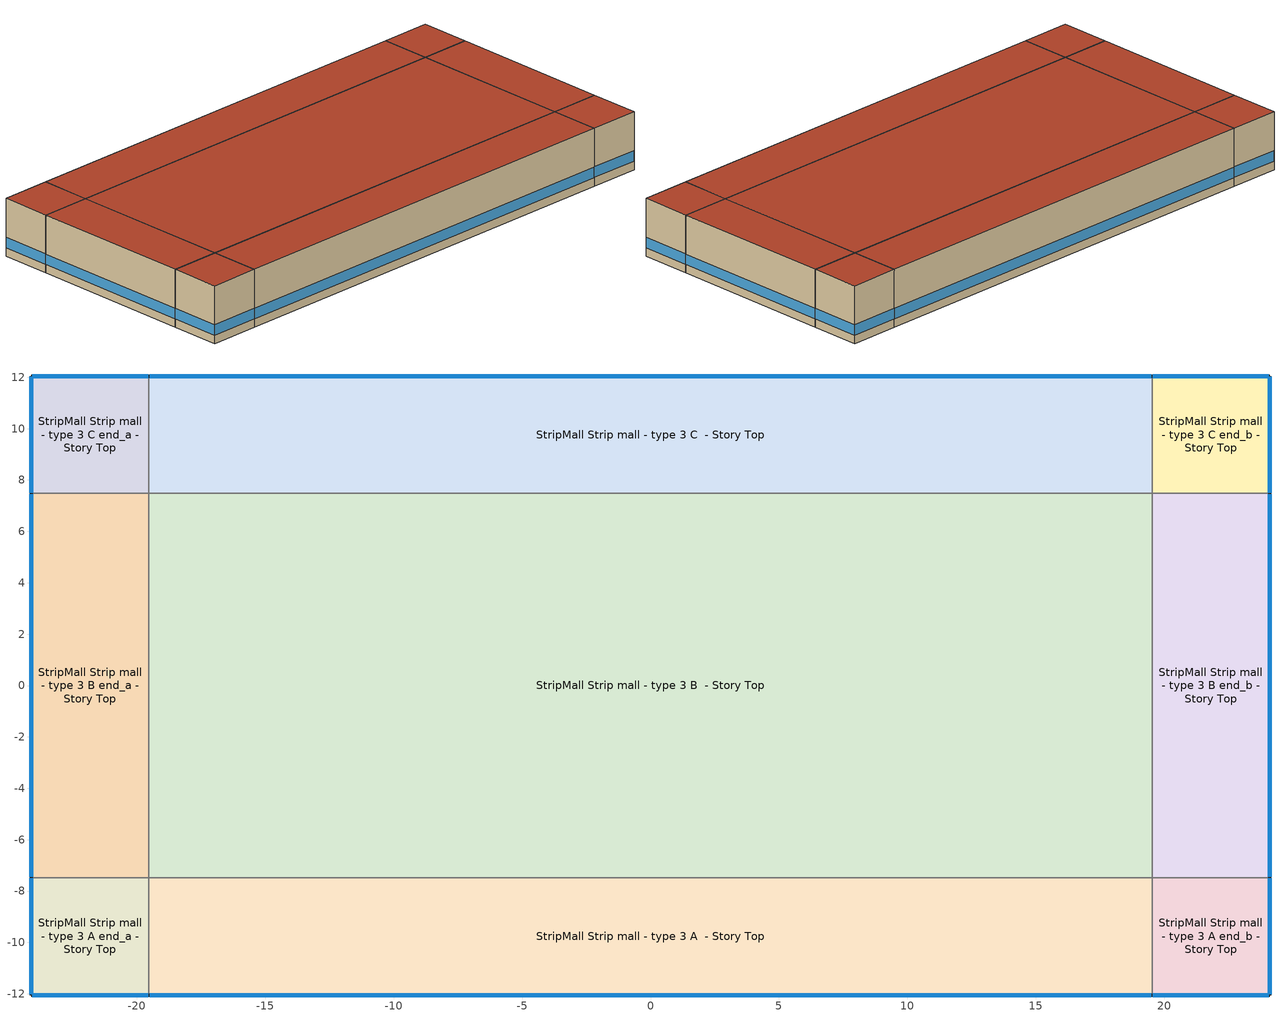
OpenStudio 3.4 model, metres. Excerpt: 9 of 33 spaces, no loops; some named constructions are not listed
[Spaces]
StripMall Strip mall - type 3 A end_a - Story Top
 floor adiabatic (Typical Interior Floor): -24.1,-12.05 -24.1,-7.48 -19.52,-7.48 -19.52,-12.05 z10.36
 wall outside: -24.1,-7.48 -24.1,-12.05 -19.52,-12.05 z10.36:15.54
 wall to StripMall Strip mall - type 3 B end_a - Story Top: -19.52,-7.48 -24.1,-7.48 z10.36:15.54
 wall to StripMall Strip mall - type 3 A  - Story Top: -19.52,-12.05 -19.52,-7.48 z10.36:15.54
 window (Window U-0.75 SHGC 0.65): -24.1,-7.5 -24.1,-12.02 / -24.07,-12.05 -19.55,-12.05 z11.13:12.07
 roof outside: -19.52,-12.05 -19.52,-7.48 -24.1,-7.48 -24.1,-12.05 z15.54
StripMall Strip mall - type 3 B end_a - Story Top
 floor adiabatic (Typical Interior Floor): -24.1,-7.48 -24.1,7.48 -19.52,7.48 -19.52,-7.48 z10.36
 wall outside: -24.1,7.48 -24.1,-7.48 z10.36:15.54
 wall to StripMall Strip mall - type 3 C end_a - Story Top: -19.52,7.48 -24.1,7.48 z10.36:15.54
 wall to StripMall Strip mall - type 3 B  - Story Top: -19.52,-7.48 -19.52,7.48 z10.36:15.54
 window (Window U-0.75 SHGC 0.65): -24.1,7.45 -24.1,-7.45 z11.13:12.06
 roof outside: -19.52,-7.48 -19.52,7.48 -24.1,7.48 -24.1,-7.48 z15.54
StripMall Strip mall - type 3 C end_a - Story Top
 floor adiabatic (Typical Interior Floor): -24.1,7.48 -24.1,12.05 -19.52,12.05 -19.52,7.48 z10.36
 wall outside: -19.52,12.05 -24.1,12.05 -24.1,7.48 z10.36:15.54
 wall to StripMall Strip mall - type 3 C  - Story Top: -19.52,7.48 -19.52,12.05 z10.36:15.54
 window (Window U-0.75 SHGC 0.65): -24.1,12.02 -24.1,7.5 / -19.55,12.05 -24.07,12.05 z11.13:12.07
 roof outside: -19.52,7.48 -19.52,12.05 -24.1,12.05 -24.1,7.48 z15.54
StripMall Strip mall - type 3 A  - Story Top
 floor adiabatic (Typical Interior Floor): -19.52,-12.05 -19.52,-7.48 19.52,-7.48 19.52,-12.05 z10.36
 wall outside: -19.52,-12.05 19.52,-12.05 z10.36:15.54
 wall to StripMall Strip mall - type 3 B  - Story Top: 19.52,-7.48 -19.52,-7.48 z10.36:15.54
 wall to StripMall Strip mall - type 3 A end_b - Story Top: 19.52,-12.05 19.52,-7.48 z10.36:15.54
 window (Window U-0.75 SHGC 0.65): -19.5,-12.05 19.5,-12.05 z11.13:12.06
 roof outside: 19.52,-12.05 19.52,-7.48 -19.52,-7.48 -19.52,-12.05 z15.54
StripMall Strip mall - type 3 B  - Story Top
 floor adiabatic (Typical Interior Floor): -19.52,-7.48 -19.52,7.48 19.52,7.48 19.52,-7.48 z10.36
 wall to StripMall Strip mall - type 3 C  - Story Top: 19.52,7.48 -19.52,7.48 z10.36:15.54
 wall to StripMall Strip mall - type 3 B end_b - Story Top: 19.52,-7.48 19.52,7.48 z10.36:15.54
 roof outside: 19.52,-7.48 19.52,7.48 -19.52,7.48 -19.52,-7.48 z15.54
StripMall Strip mall - type 3 C  - Story Top
 floor adiabatic (Typical Interior Floor): -19.52,7.48 -19.52,12.05 19.52,12.05 19.52,7.48 z10.36
 wall outside: 19.52,12.05 -19.52,12.05 z10.36:15.54
 wall to StripMall Strip mall - type 3 C end_b - Story Top: 19.52,7.48 19.52,12.05 z10.36:15.54
 window (Window U-0.75 SHGC 0.65): 19.5,12.05 -19.5,12.05 z11.13:12.06
 roof outside: 19.52,7.48 19.52,12.05 -19.52,12.05 -19.52,7.48 z15.54
StripMall Strip mall - type 3 A end_b - Story Top
 floor adiabatic (Typical Interior Floor): 19.52,-12.05 19.52,-7.48 24.1,-7.48 24.1,-12.05 z10.36
 wall outside: 19.52,-12.05 24.1,-12.05 24.1,-7.48 z10.36:15.54
 wall to StripMall Strip mall - type 3 B end_b - Story Top: 24.1,-7.48 19.52,-7.48 z10.36:15.54
 window (Window U-0.75 SHGC 0.65): 19.55,-12.05 24.07,-12.05 / 24.1,-12.02 24.1,-7.5 z11.13:12.07
 roof outside: 24.1,-12.05 24.1,-7.48 19.52,-7.48 19.52,-12.05 z15.54
StripMall Strip mall - type 3 B end_b - Story Top
 floor adiabatic (Typical Interior Floor): 19.52,-7.48 19.52,7.48 24.1,7.48 24.1,-7.48 z10.36
 wall outside: 24.1,-7.48 24.1,7.48 z10.36:15.54
 wall to StripMall Strip mall - type 3 C end_b - Story Top: 24.1,7.48 19.52,7.48 z10.36:15.54
 window (Window U-0.75 SHGC 0.65): 24.1,-7.45 24.1,7.45 z11.13:12.06
 roof outside: 24.1,-7.48 24.1,7.48 19.52,7.48 19.52,-7.48 z15.54
StripMall Strip mall - type 3 C end_b - Story Top
 floor adiabatic (Typical Interior Floor): 19.52,7.48 19.52,12.05 24.1,12.05 24.1,7.48 z10.36
 wall outside: 24.1,7.48 24.1,12.05 19.52,12.05 z10.36:15.54
 window (Window U-0.75 SHGC 0.65): 24.1,7.5 24.1,12.02 / 24.07,12.05 19.55,12.05 z11.13:12.07
 roof outside: 24.1,7.48 24.1,12.05 19.52,12.05 19.52,7.48 z15.54
[Schedule:Ruleset]
Mercantile_Retail BLDG_LIGHT_EndUseData BPR Adjusted: Default Day Schedule=Mercantile_Retail BLDG_LIGHT_EndUseData Default 1; Summer Design Day Schedule=Mercantile_Retail BLDG_LIGHT_EndUseData Summer Design Day 1; Winter Design Day Schedule=Mercantile_Retail BLDG_LIGHT_EndUseData Winter Design Day 1
[Schedule:Day]
Clothing Schedule Summer Clothes: 24, 0, 0.5
StripMall Bldg Occ Sat Day: Yes, 1, 30, 0.2, 1, 40, 0.183333, 1, 50, 0.166667, 2, 0, 0.15, 2, 10, 0.133333, 2, 20, 0.116667, 2, 30, 0.1, 2, 40, 0.0833333, 2, 50, 0.0666667, 3, 0, 0.05, 3, 10, 0.0333333, 3, 20, 0.0166667, 3, 30, 0, 6, 45, 0, 6, 55, 0.0166667, 7, 5, 0.0333333, 7, 15, 0.05, 7, 25, 0.0666667, 7, 35, 0.0833333, 7, 45, 0.1, 7, 55, 0.116667, 8, 5, 0.133333, 8, 15, 0.15, 8, 24, 0.166667, 8, 34, 0.183333, 8, 44, 0.2, 8, 45, 0.2, 8, 54, 0.25, 9, 4, 0.3, 9, 14, 0.35, 9, 24, 0.4, 9, 34, 0.45, 9, 44, 0.5, 9, 45, 0.5, 9, 54, 0.516667, 10, 4, 0.533333, 10, 14, 0.55, 10, 24, 0.566667, 10, 34, 0.583333, 10, 44, 0.6, 10, 45, 0.6, 10, 54, 0.609877, 11, 4, 0.619753, 11, 14, 0.62963, 11, 24, 0.639506, 11, 34, 0.649383, 11, 44, 0.659259, 11, 54, 0.669136, 12, 4, 0.679012, 12, 14, 0.688889, 12, 24, 0.698765, 12, 34, 0.708642, 12, 44, 0.718519, 12, 54, 0.728395, 13, 4, 0.738272, 13, 14, 0.748148, 13, 24, 0.758025, 13, 34, 0.767901, 13, 44, 0.777778, 13, 54, 0.787654, 14, 4, 0.797531, 14, 7, 0.8, 21, 30, 0.8, 21, 40, 0.766667, 21, 50, 0.733333, 22, 0, 0.7, 22, 10, 0.666667, 22, 20, 0.633333, 22, 30, 0.6, 22, 40, 0.533333, 22, 50, 0.466667, 23, 0, 0.4, 23, 10, 0.333333, 23, 20, 0.266667, 23, 30, 0.2, 24, 0, 0.2
StripMall Bldg Occ Sun Day: Yes, 0, 10, 0.0333333, 0, 20, 0.0166667, 0, 30, 0, 7, 45, 0, 7, 55, 0.0166667, 8, 5, 0.0333333, 8, 15, 0.05, 8, 24, 0.0666667, 8, 34, 0.0833333, 8, 44, 0.1, 8, 45, 0.1, 8, 54, 0.116667, 9, 4, 0.133333, 9, 14, 0.15, 9, 24, 0.166667, 9, 34, 0.183333, 9, 44, 0.2, 9, 45, 0.2, 10, 15, 0.2, 10, 24, 0.206838, 10, 34, 0.213675, 10, 44, 0.220513, 10, 54, 0.22735, 11, 4, 0.234188, 11, 14, 0.241026, 11, 24, 0.247863, 11, 34, 0.254701, 11, 44, 0.261538, 11, 54, 0.268376, 12, 4, 0.275214, 12, 14, 0.282051, 12, 24, 0.288889, 12, 34, 0.295726, 12, 44, 0.302564, 12, 54, 0.309402, 13, 4, 0.316239, 13, 14, 0.323077, 13, 24, 0.329915, 13, 34, 0.336752, 13, 44, 0.34359, 13, 54, 0.350427, 14, 4, 0.357265, 14, 14, 0.364103, 14, 24, 0.37094, 14, 34, 0.377778, 14, 44, 0.384615, 14, 54, 0.391453, 15, 4, 0.398291, 15, 7, 0.4, 21, 30, 0.4, 21, 40, 0.366667, 21, 50, 0.333333, 22, 0, 0.3, 22, 10, 0.266667, 22, 20, 0.233333, 22, 30, 0.2, 22, 40, 0.183333, 22, 50, 0.166667, 23, 0, 0.15, 23, 10, 0.133333, 23, 20, 0.116667, 23, 30, 0.1, 23, 40, 0.0833333, 23, 50, 0.0666667, 24, 0, 0.05
Mercantile_Retail BLDG_LIGHT_EndUseData Sun Day: Yes, 0, 10, 0.839768, 0, 20, 0.81584, 0, 30, 0.791912, 0, 40, 0.759176, 0, 50, 0.72644, 1, 0, 0.693704, 1, 10, 0.660969, 1, 20, 0.628233, 1, 30, 0.595497, 1, 40, 0.565234, 1, 45, 0.0485139, 1, 50, 0.53497, 1, 55, 0.0487776, 2, 0, 0.504707, 2, 5, 0.0490412, 2, 10, 0.474444, 2, 15, 0.0493048, 2, 20, 0.444181, 2, 24, 0.0495684, 2, 30, 0.413918, 2, 34, 0.0498321, 2, 40, 0.379471, 2, 44, 0.0500957, 2, 45, 0.0500957, 2, 50, 0.345024, 2, 54, 0.0506781, 3, 0, 0.310577, 3, 4, 0.0512606, 3, 10, 0.27613, 3, 14, 0.051843, 3, 20, 0.241683, 3, 24, 0.0524255, 3, 30, 0.207236, 3, 34, 0.053008, 3, 40, 0.191275, 3, 44, 0.0535904, 3, 45, 0.0535904, 3, 50, 0.175314, 3, 54, 0.0550034, 4, 0, 0.159353, 4, 4, 0.0564165, 4, 10, 0.143393, 4, 15, 0.0578295, 4, 20, 0.127432, 4, 25, 0.0592425, 4, 30, 0.111471, 4, 35, 0.0606555, 4, 40, 0.104861, 4, 45, 0.0620685, 4, 50, 0.0982514, 4, 55, 0.0649904, 5, 0, 0.0916416, 5, 5, 0.0679123, 5, 10, 0.0850318, 5, 15, 0.0708342, 5, 20, 0.078422, 5, 25, 0.0737561, 5, 30, 0.0718122, 5, 35, 0.076678, 5, 40, 0.0699459, 5, 45, 0.0795999, 5, 50, 0.0680797, 5, 55, 0.0959558, 6, 0, 0.0662134, 6, 5, 0.112312, 6, 10, 0.0643471, 6, 15, 0.128668, 6, 20, 0.0624808, 6, 25, 0.145024, 6, 30, 0.0606145, 6, 35, 0.16138, 6, 45, 0.177736, 6, 55, 0.228988, 7, 5, 0.28024, 7, 15, 0.331491, 7, 25, 0.382743, 7, 35, 0.433995, 7, 45, 0.485247, 7, 55, 0.542183, 8, 5, 0.599119, 8, 15, 0.656055, 8, 24, 0.712991, 8, 34, 0.769927, 8, 44, 0.826863, 8, 45, 0.826863, 8, 54, 0.850051, 9, 4, 0.873238, 9, 14, 0.896426, 9, 24, 0.919614, 9, 34, 0.942802, 9, 44, 0.96599, 9, 45, 0.96599, 9, 54, 0.966582, 10, 4, 0.967173, 10, 14, 0.967765, 10, 24, 0.968357, 10, 34, 0.968949, 10, 44, 0.969541, 10, 45, 0.969541, 10, 54, 0.969555, 11, 4, 0.969569, 11, 14, 0.969583, 11, 24, 0.969597, 11, 34, 0.969611, 11, 44, 0.969625, 11, 54, 0.969639, 12, 4, 0.969654, 12, 14, 0.969668, 12, 24, 0.969682, 12, 34, 0.969696, 12, 44, 0.96971, 12, 54, 0.969724, 13, 4, 0.969738, 13, 14, 0.969752, 13, 24, 0.969766, 13, 34, 0.96978, 13, 44, 0.969794, 13, 54, 0.969808, 14, 4, 0.969823, 14, 14, 0.969837, 14, 24, 0.969851, 14, 34, 0.969865, 14, 37, 0.969868, 14, 47, 0.969927, 14, 57, 0.969986, 15, 7, 0.970045, 15, 17, 0.970104, 15, 27, 0.970163, 15, 37, 0.970222, 15, 47, 0.970231, 15, 57, 0.970241, 16, 7, 0.97025, 16, 17, 0.97026, 16, 27, 0.970269, 16, 37, 0.970279, 16, 47, 0.970246, 16, 57, 0.970213, 17, 7, 0.970179, 17, 17, 0.970146, 17, 27, 0.970113, 17, 37, 0.97008, 17, 47, 0.970066, 17, 57, 0.970052, 18, 7, 0.970038, 18, 17, 0.970023, 18, 27, 0.970009, 18, 37, 0.969995, 18, 47, 0.969981, 18, 57, 0.969966, 19, 7, 0.969952, 19, 17, 0.969938, 19, 27, 0.969924, 19, 37, 0.969909, 19, 47, 0.969895, 19, 57, 0.969881, 20, 7, 0.969867, 20, 17, 0.969852, 20, 27, 0.969838, 20, 37, 0.969824, 20, 47, 0.96981, 20, 57, 0.969795, 21, 7, 0.969781, 21, 17, 0.969767, 21, 27, 0.969753, 21, 30, 0.969749, 21, 40, 0.969406, 21, 50, 0.969063, 22, 0, 0.968719, 22, 10, 0.968376, 22, 20, 0.968033, 22, 30, 0.96769, 22, 40, 0.962322, 22, 50, 0.956954, 23, 0, 0.951586, 23, 10, 0.946218, 23, 20, 0.94085, 23, 30, 0.935482, 23, 40, 0.911553, 23, 50, 0.887625, 24, 0, 0.863697
Mercantile_Retail BLDG_EQUIP_EndUseData Wknd Day: Yes, 0, 10, 0.22986, 0, 20, 0.213905, 0, 30, 0.197951, 0, 40, 0.195536, 0, 49, 0.193121, 0, 59, 0.190706, 1, 9, 0.188291, 1, 19, 0.185877, 1, 30, 0.183462, 1, 40, 0.179041, 1, 50, 0.174621, 2, 0, 0.1702, 2, 9, 0.16578, 2, 19, 0.16136, 2, 29, 0.156939, 2, 30, 0.156939, 2, 39, 0.152478, 2, 49, 0.148017, 2, 59, 0.143555, 3, 9, 0.139094, 3, 19, 0.134632, 3, 29, 0.130171, 3, 30, 0.130171, 3, 39, 0.12706, 3, 49, 0.12395, 3, 59, 0.120839, 4, 9, 0.117728, 4, 19, 0.114618, 4, 30, 0.111507, 4, 40, 0.110648, 4, 50, 0.109788, 5, 0, 0.108929, 5, 10, 0.108069, 5, 20, 0.10721, 5, 30, 0.10635, 5, 40, 0.109338, 5, 50, 0.112326, 6, 0, 0.115314, 6, 10, 0.118301, 6, 20, 0.121289, 6, 30, 0.124277, 6, 40, 0.128698, 6, 50, 0.133118, 7, 0, 0.137538, 7, 10, 0.141959, 7, 20, 0.146379, 7, 30, 0.1508, 7, 40, 0.156202, 7, 50, 0.161605, 8, 0, 0.167008, 8, 9, 0.172411, 8, 19, 0.177813, 8, 29, 0.183216, 8, 30, 0.183216, 8, 39, 0.190297, 8, 49, 0.197378, 8, 59, 0.204459, 9, 9, 0.21154, 9, 19, 0.21862, 9, 29, 0.225701, 9, 30, 0.225701, 9, 39, 0.229876, 9, 49, 0.234051, 9, 59, 0.238226, 10, 9, 0.242401, 10, 19, 0.246575, 10, 29, 0.25075, 10, 30, 0.25075, 10, 39, 0.255171, 10, 49, 0.259591, 10, 59, 0.264011, 11, 9, 0.268432, 11, 19, 0.272852, 11, 29, 0.277273, 11, 30, 0.277273, 11, 39, 0.285541, 11, 49, 0.293808, 11, 59, 0.302076, 12, 9, 0.310344, 12, 19, 0.318612, 12, 29, 0.32688, 12, 30, 0.32688, 12, 39, 0.338053, 12, 49, 0.349227, 12, 59, 0.360401, 13, 9, 0.371575, 13, 19, 0.382749, 13, 29, 0.393923, 13, 30, 0.393923, 13, 39, 0.407798, 13, 49, 0.421673, 13, 59, 0.435548, 14, 9, 0.449423, 14, 19, 0.463299, 14, 29, 0.477174, 14, 30, 0.477174, 14, 39, 0.493996, 14, 49, 0.510818, 14, 59, 0.52764, 15, 9, 0.544462, 15, 19, 0.561284, 15, 29, 0.578107, 15, 30, 0.578107, 15, 39, 0.590877, 15, 49, 0.603647, 15, 59, 0.616417, 16, 9, 0.629187, 16, 19, 0.641957, 16, 30, 0.654727, 16, 40, 0.662217, 16, 50, 0.669707, 17, 0, 0.677198, 17, 10, 0.684688, 17, 20, 0.692178, 17, 30, 0.699668, 17, 40, 0.701223, 17, 50, 0.702779, 18, 0, 0.704334, 18, 10, 0.705889, 18, 20, 0.707445, 18, 30, 0.709, 18, 40, 0.705234, 18, 50, 0.701469, 19, 0, 0.697703, 19, 10, 0.693938, 19, 20, 0.690172, 19, 30, 0.686407, 19, 40, 0.677075, 19, 50, 0.667743, 20, 0, 0.658411, 20, 10, 0.649079, 20, 20, 0.639747, 20, 30, 0.630415, 20, 40, 0.615926, 20, 50, 0.601437, 21, 0, 0.586947, 21, 10, 0.572458, 21, 20, 0.557969, 21, 30, 0.54348, 21, 40, 0.524448, 21, 50, 0.505415, 22, 0, 0.486383, 22, 10, 0.467351, 22, 20, 0.448318, 22, 30, 0.429286, 22, 40, 0.406684, 22, 50, 0.384083, 23, 0, 0.361482, 23, 10, 0.33888, 23, 20, 0.316279, 23, 30, 0.293677, 23, 40, 0.277723, 23, 50, 0.261769, 24, 0, 0.245814
StripMall Infil Half On Sat Day: 6, 0, 1, 22, 0, 0.5, 24, 0, 1
StripMall Infil Half On Sun Day: 8, 0, 1, 17, 0, 0.5, 24, 0, 1
33 space(s) Occ Sch Sunday 1: Yes, 0, 10, 0.0398437, 0, 20, 0.031875, 0, 30, 0.0239062, 0, 40, 0.0159375, 0, 50, 0.00796875, 1, 0, 0, 6, 15, 0, 6, 25, 0.00796875, 6, 35, 0.0159375, 6, 45, 0.0239063, 6, 55, 0.031875, 7, 5, 0.0398438, 7, 15, 0.0478125, 7, 25, 0.0557813, 7, 35, 0.06375, 7, 45, 0.0717188, 7, 55, 0.0796875, 8, 5, 0.0876563, 8, 15, 0.095625, 8, 45, 0.095625, 8, 54, 0.0796875, 9, 4, 0.06375, 9, 14, 0.0478125, 9, 24, 0.031875, 9, 34, 0.0159375, 9, 44, 3.39728e-16, 9, 45, 0, 9, 54, 0.031875, 10, 4, 0.06375, 10, 14, 0.095625, 10, 24, 0.1275, 10, 34, 0.159375, 10, 44, 0.19125, 10, 45, 0.19125, 10, 54, 0.183024, 11, 4, 0.174798, 11, 14, 0.166573, 11, 24, 0.158347, 11, 34, 0.150121, 11, 44, 0.141895, 11, 54, 0.133669, 12, 4, 0.125444, 12, 14, 0.117218, 12, 24, 0.108992, 12, 34, 0.100766, 12, 44, 0.0925403, 12, 54, 0.0843145, 13, 4, 0.0760887, 13, 14, 0.0678629, 13, 24, 0.0596371, 13, 34, 0.0514113, 13, 44, 0.0431855, 13, 54, 0.0349597, 14, 4, 0.0267339, 14, 14, 0.0185081, 14, 24, 0.0102823, 14, 34, 0.00205645, 14, 37, 0, 17, 37, 0, 17, 47, 0.00822581, 17, 57, 0.0164516, 18, 7, 0.0246774, 18, 17, 0.0329032, 18, 27, 0.041129, 18, 37, 0.0493548, 18, 47, 0.0575806, 18, 57, 0.0658065, 19, 7, 0.0740323, 19, 17, 0.0822581, 19, 27, 0.0904839, 19, 37, 0.0987097, 19, 47, 0.106935, 19, 57, 0.115161, 20, 7, 0.123387, 20, 17, 0.131613, 20, 27, 0.139839, 20, 37, 0.148065, 20, 47, 0.15629, 20, 57, 0.164516, 21, 7, 0.172742, 21, 17, 0.180968, 21, 27, 0.189194, 21, 30, 0.19125, 21, 40, 0.175313, 21, 50, 0.159375, 22, 0, 0.143437, 22, 10, 0.1275, 22, 20, 0.111562, 22, 30, 0.095625, 23, 0, 0.095625, 23, 10, 0.0876563, 23, 20, 0.0796875, 23, 30, 0.0717188, 23, 40, 0.06375, 23, 50, 0.0557812, 24, 0, 0.0478125
33 space(s) Occ Sch Saturday 1: Yes, 0, 10, 0.00796875, 0, 20, 0.0159375, 0, 30, 0.0239063, 0, 40, 0.031875, 0, 50, 0.0398438, 1, 0, 0.0478125, 1, 10, 0.0557813, 1, 20, 0.06375, 1, 30, 0.0717188, 1, 40, 0.0796875, 1, 50, 0.0876563, 2, 0, 0.095625, 2, 10, 0.0876563, 2, 20, 0.0796875, 2, 30, 0.0717188, 2, 40, 0.06375, 2, 50, 0.0557812, 3, 0, 0.0478125, 3, 10, 0.0398437, 3, 20, 0.031875, 3, 30, 0.0239062, 3, 40, 0.0159375, 3, 50, 0.00796875, 4, 0, 0, 5, 15, 0, 5, 25, 0.00796875, 5, 35, 0.0159375, 5, 45, 0.0239063, 5, 55, 0.031875, 6, 5, 0.0398438, 6, 15, 0.0478125, 6, 25, 0.0557813, 6, 35, 0.06375, 6, 45, 0.0717188, 6, 55, 0.0796875, 7, 5, 0.0876563, 7, 15, 0.095625, 7, 45, 0.095625, 7, 55, 0.1275, 8, 5, 0.159375, 8, 15, 0.19125, 8, 24, 0.223125, 8, 34, 0.255, 8, 44, 0.286875, 8, 45, 0.286875, 8, 54, 0.255, 9, 4, 0.223125, 9, 14, 0.19125, 9, 24, 0.159375, 9, 34, 0.1275, 9, 44, 0.095625, 9, 45, 0.095625, 9, 54, 0.111562, 10, 4, 0.1275, 10, 14, 0.143437, 10, 24, 0.159375, 10, 34, 0.175313, 10, 44, 0.19125, 10, 45, 0.19125, 10, 54, 0.181806, 11, 4, 0.172361, 11, 14, 0.162917, 11, 24, 0.153472, 11, 34, 0.144028, 11, 44, 0.134583, 11, 54, 0.125139, 12, 4, 0.115694, 12, 14, 0.10625, 12, 24, 0.0968056, 12, 34, 0.0873611, 12, 44, 0.0779167, 12, 54, 0.0684722, 13, 4, 0.0590278, 13, 14, 0.0495833, 13, 24, 0.0401389, 13, 34, 0.0306944, 13, 44, 0.02125, 13, 54, 0.0118056, 14, 4, 0.00236111, 14, 7, 0, 18, 7, 0, 18, 17, 0.00944444, 18, 27, 0.0188889, 18, 37, 0.0283333, 18, 47, 0.0377778, 18, 57, 0.0472222, 19, 7, 0.0566667, 19, 17, 0.0661111, 19, 27, 0.0755556, 19, 37, 0.085, 19, 47, 0.0944444, 19, 57, 0.103889, 20, 7, 0.113333, 20, 17, 0.122778, 20, 27, 0.132222, 20, 37, 0.141667, 20, 47, 0.151111, 20, 57, 0.160556, 21, 7, 0.17, 21, 17, 0.179444, 21, 27, 0.188889, 21, 30, 0.19125, 21, 40, 0.223125, 21, 50, 0.255, 22, 0, 0.286875, 22, 10, 0.31875, 22, 20, 0.350625, 22, 30, 0.3825, 22, 40, 0.31875, 22, 50, 0.255, 23, 0, 0.19125, 23, 10, 0.1275, 23, 20, 0.06375, 23, 30, 0, 24, 0, 0
StripMall HtgSetp Sat Day: Yes, 3, 0, 20, 6, 15, 15.5556, 24, 0, 20
StripMall HtgSetp Sun Day: Yes, 7, 15, 15.5556, 24, 0, 20
StripMall ClgSetp Sat Day: Yes, 3, 0, 21.1111, 6, 15, 24.4444, 24, 0, 21.1111
StripMall ClgSetp Sun Day: Yes, 7, 15, 24.4444, 24, 0, 21.1111
Building Hours of Operation NonResidential Saturday; Building Hours of Operation NonResidential Sunday: 9, 15, 0, 23, 0, 1, 24, 0, 0
autogen Schedule Rule 7 1_day_sch: Yes, 0, 10, 0.286229, 0, 20, 0.272152, 0, 30, 0.258074, 0, 40, 0.255944, 0, 49, 0.253813, 0, 59, 0.251682, 1, 9, 0.249551, 1, 19, 0.24742, 1, 30, 0.24529, 1, 40, 0.241389, 1, 50, 0.237489, 2, 0, 0.233589, 2, 9, 0.229688, 2, 19, 0.225788, 2, 29, 0.221888, 2, 30, 0.221888, 2, 39, 0.217951, 2, 49, 0.214015, 2, 59, 0.210078, 3, 9, 0.206142, 3, 19, 0.202205, 3, 29, 0.198269, 3, 30, 0.198269, 3, 39, 0.195524, 3, 49, 0.192779, 3, 59, 0.190035, 4, 9, 0.18729, 4, 19, 0.184545, 4, 30, 0.1818, 4, 40, 0.181042, 4, 50, 0.180284, 5, 0, 0.179525, 5, 10, 0.178767, 5, 20, 0.178008, 5, 30, 0.17725, 5, 40, 0.179886, 5, 50, 0.182523, 6, 0, 0.185159, 6, 10, 0.187795, 6, 20, 0.190432, 6, 30, 0.193068, 6, 40, 0.196969, 6, 50, 0.200869, 7, 0, 0.204769, 7, 10, 0.20867, 7, 20, 0.21257, 7, 30, 0.21647, 7, 40, 0.221237, 7, 50, 0.226005, 8, 0, 0.230772, 8, 9, 0.235539, 8, 19, 0.240306, 8, 29, 0.245073, 8, 30, 0.245073, 8, 39, 0.251321, 8, 49, 0.257569, 8, 59, 0.263816, 9, 9, 0.270064, 9, 19, 0.276312, 9, 29, 0.28256, 9, 30, 0.28256, 9, 39, 0.286244, 9, 49, 0.289927, 9, 59, 0.293611, 10, 9, 0.297295, 10, 19, 0.300978, 10, 29, 0.304662, 10, 30, 0.304662, 10, 39, 0.308562, 10, 49, 0.312463, 10, 59, 0.316363, 11, 9, 0.320263, 11, 19, 0.324164, 11, 29, 0.328064, 11, 30, 0.328064, 11, 39, 0.335359, 11, 49, 0.342654, 11, 59, 0.34995, 12, 9, 0.357245, 12, 19, 0.36454, 12, 29, 0.371835, 12, 30, 0.371835, 12, 39, 0.381694, 12, 49, 0.391553, 12, 59, 0.401413, 13, 9, 0.411272, 13, 19, 0.421131, 13, 29, 0.430991, 13, 30, 0.430991, 13, 39, 0.443233, 13, 49, 0.455476, 13, 59, 0.467719, 14, 9, 0.479962, 14, 19, 0.492205, 14, 29, 0.504447, 14, 30, 0.504447, 14, 39, 0.51929, 14, 49, 0.534134, 14, 59, 0.548977, 15, 9, 0.56382, 15, 19, 0.578663, 15, 29, 0.593506, 15, 30, 0.593506, 15, 39, 0.604774, 15, 49, 0.616041, 15, 59, 0.627309, 16, 9, 0.638577, 16, 19, 0.649844, 16, 30, 0.661112, 16, 40, 0.667721, 16, 50, 0.67433, 17, 0, 0.680939, 17, 10, 0.687548, 17, 20, 0.694157, 17, 30, 0.700766, 17, 40, 0.702138, 17, 50, 0.703511, 18, 0, 0.704883, 18, 10, 0.706255, 18, 20, 0.707628, 18, 30, 0.709, 18, 40, 0.705677, 18, 50, 0.702355, 19, 0, 0.699032, 19, 10, 0.69571, 19, 20, 0.692387, 19, 30, 0.689065, 19, 40, 0.680831, 19, 50, 0.672597, 20, 0, 0.664362, 20, 10, 0.656128, 20, 20, 0.647894, 20, 30, 0.63966, 20, 40, 0.626876, 20, 50, 0.614091, 21, 0, 0.601307, 21, 10, 0.588522, 21, 20, 0.575737, 21, 30, 0.562953, 21, 40, 0.54616, 21, 50, 0.529366, 22, 0, 0.512573, 22, 10, 0.49578, 22, 20, 0.478987, 22, 30, 0.462193, 22, 40, 0.442251, 22, 50, 0.422309, 23, 0, 0.402366, 23, 10, 0.382424, 23, 20, 0.362481, 23, 30, 0.342539, 23, 40, 0.328461, 23, 50, 0.314384, 24, 0, 0.300307
autogen Mercantile_Retail BLDG_LIGHT_EndUseData 1_day_sch: Yes, 0, 10, 0.924667, 0, 20, 0.924229, 0, 30, 0.923791, 0, 40, 0.923712, 0, 49, 0.923632, 0, 59, 0.923553, 1, 9, 0.923473, 1, 19, 0.923394, 1, 30, 0.923314, 1, 40, 0.923245, 1, 50, 0.923176, 2, 0, 0.923107, 2, 9, 0.923037, 2, 19, 0.922968, 2, 29, 0.922899, 2, 30, 0.922899, 2, 39, 0.922883, 2, 49, 0.922866, 2, 59, 0.92285, 3, 9, 0.922833, 3, 19, 0.922817, 3, 29, 0.922801, 3, 30, 0.922801, 3, 39, 0.922864, 3, 49, 0.922928, 3, 59, 0.922991, 4, 9, 0.923055, 4, 19, 0.923118, 4, 30, 0.923182, 4, 40, 0.923404, 4, 50, 0.923627, 5, 0, 0.923849, 5, 10, 0.924071, 5, 20, 0.924293, 5, 30, 0.924516, 5, 40, 0.925088, 5, 50, 0.92566, 6, 0, 0.926233, 6, 10, 0.926805, 6, 20, 0.927377, 6, 30, 0.92795, 6, 40, 0.929968, 6, 50, 0.931986, 7, 0, 0.934004, 7, 10, 0.936022, 7, 20, 0.93804, 7, 30, 0.940058, 7, 40, 0.943491, 7, 50, 0.946924, 8, 0, 0.950357, 8, 9, 0.95379, 8, 19, 0.957223, 8, 29, 0.960656, 8, 30, 0.960656, 8, 39, 0.96218, 8, 49, 0.963703, 8, 59, 0.965227, 9, 9, 0.96675, 9, 19, 0.968274, 9, 29, 0.969797, 9, 30, 0.969797, 9, 39, 0.970047, 9, 49, 0.970297, 9, 59, 0.970546, 10, 9, 0.970796, 10, 19, 0.971046, 10, 29, 0.971295, 10, 30, 0.971295, 10, 39, 0.971302, 10, 49, 0.971308, 10, 59, 0.971315, 11, 9, 0.971321, 11, 19, 0.971327, 11, 29, 0.971334, 11, 30, 0.971334, 11, 39, 0.971335, 11, 49, 0.971336, 11, 59, 0.971338, 12, 9, 0.971339, 12, 19, 0.97134, 12, 29, 0.971342, 12, 30, 0.971342, 12, 39, 0.971344, 12, 49, 0.971346, 12, 59, 0.971348, 13, 9, 0.97135, 13, 19, 0.971352, 13, 29, 0.971354, 13, 30, 0.971354, 13, 39, 0.971357, 13, 49, 0.971359, 13, 59, 0.971361, 14, 9, 0.971363, 14, 19, 0.971365, 14, 29, 0.971367, 14, 30, 0.971367, 14, 39, 0.971368, 14, 49, 0.971368, 14, 59, 0.971368, 15, 9, 0.971368, 15, 19, 0.971368, 15, 29, 0.971368, 15, 30, 0.971368, 15, 39, 0.971368, 15, 49, 0.971368, 15, 59, 0.971368, 16, 9, 0.971369, 16, 19, 0.971369, 16, 30, 0.971369, 16, 40, 0.971368, 16, 50, 0.971367, 17, 0, 0.971365, 17, 10, 0.971364, 17, 20, 0.971362, 17, 30, 0.971361, 17, 40, 0.971358, 17, 50, 0.971355, 18, 0, 0.971352, 18, 10, 0.971349, 18, 20, 0.971346, 18, 30, 0.971343, 18, 40, 0.971338, 18, 50, 0.971332, 19, 0, 0.971327, 19, 10, 0.971322, 19, 20, 0.971316, 19, 30, 0.971311, 19, 40, 0.971282, 19, 50, 0.971254, 20, 0, 0.971225, 20, 10, 0.971196, 20, 20, 0.971167, 20, 30, 0.971139, 20, 40, 0.970016, 20, 50, 0.968893, 21, 0, 0.96777, 21, 10, 0.966648, 21, 20, 0.965525, 21, 30, 0.964402, 21, 40, 0.960573, 21, 50, 0.956743, 22, 0, 0.952913, 22, 10, 0.949083, 22, 20, 0.945254, 22, 30, 0.941424, 22, 40, 0.938923, 22, 50, 0.936423, 23, 0, 0.933922, 23, 10, 0.931422, 23, 20, 0.928921, 23, 30, 0.92642, 23, 40, 0.925982, 23, 50, 0.925544, 24, 0, 0.925106
autogen StripMall Activity 0_day_sch; autogen StripMall Activity 1_day_sch: Yes, 24, 0, 120
Mercantile_Retail BLDG_LIGHT_EndUseData Default 1: No, 0, 10, 0.924667, 0, 20, 0.924229, 0, 30, 0.923791, 0, 40, 0.923712, 0, 49, 0.923632, 0, 59, 0.923553, 1, 9, 0.923473, 1, 19, 0.923394, 1, 30, 0.923314, 1, 40, 0.923245, 1, 50, 0.923176, 2, 0, 0.923107, 2, 9, 0.923037, 2, 19, 0.922968, 2, 29, 0.922899, 2, 30, 0.922899, 2, 39, 0.922883, 2, 49, 0.922866, 2, 59, 0.92285, 3, 9, 0.922833, 3, 19, 0.922817, 3, 29, 0.922801, 3, 30, 0.922801, 3, 39, 0.922864, 3, 49, 0.922928, 3, 59, 0.922991, 4, 9, 0.923055, 4, 19, 0.923118, 4, 30, 0.923182, 4, 40, 0.923404, 4, 50, 0.923627, 5, 0, 0.923849, 5, 10, 0.924071, 5, 20, 0.924293, 5, 30, 0.924516, 5, 40, 0.925088, 5, 50, 0.92566, 6, 0, 0.926233, 6, 10, 0.926805, 6, 20, 0.927377, 6, 30, 0.92795, 6, 40, 0.929968, 6, 50, 0.931986, 7, 0, 0.934004, 7, 10, 0.936022, 7, 20, 0.93804, 7, 30, 0.940058, 7, 40, 0.943491, 7, 50, 0.946924, 8, 0, 0.950357, 8, 9, 0.95379, 8, 19, 0.957223, 8, 29, 0.960656, 8, 30, 0.960656, 8, 39, 0.96218, 8, 49, 0.963703, 8, 59, 0.965227, 9, 9, 0.96675, 9, 19, 0.968274, 9, 29, 0.969797, 9, 30, 0.969797, 9, 39, 0.970047, 9, 49, 0.970297, 9, 59, 0.970546, 10, 9, 0.970796, 10, 19, 0.971046, 10, 29, 0.971295, 10, 30, 0.971295, 10, 39, 0.971302, 10, 49, 0.971308, 10, 59, 0.971315, 11, 9, 0.971321, 11, 19, 0.971327, 11, 29, 0.971334, 11, 30, 0.971334, 11, 39, 0.971335, 11, 49, 0.971336, 11, 59, 0.971338, 12, 9, 0.971339, 12, 19, 0.97134, 12, 29, 0.971342, 12, 30, 0.971342, 12, 39, 0.971344, 12, 49, 0.971346, 12, 59, 0.971348, 13, 9, 0.97135, 13, 19, 0.971352, 13, 29, 0.971354, 13, 30, 0.971354, 13, 39, 0.971357, 13, 49, 0.971359, 13, 59, 0.971361, 14, 9, 0.971363, 14, 19, 0.971365, 14, 29, 0.971367, 14, 30, 0.971367, 14, 39, 0.971368, 14, 49, 0.971368, 14, 59, 0.971368, 15, 9, 0.971368, 15, 19, 0.971368, 15, 29, 0.971368, 15, 30, 0.971368, 15, 39, 0.971368, 15, 49, 0.971368, 15, 59, 0.971368, 16, 9, 0.971369, 16, 19, 0.971369, 16, 30, 0.971369, 16, 40, 0.971368, 16, 50, 0.971367, 17, 0, 0.971365, 17, 10, 0.971364, 17, 20, 0.971362, 17, 30, 0.971361, 17, 40, 0.971358, 17, 50, 0.971355, 18, 0, 0.971352, 18, 10, 0.971349, 18, 20, 0.971346, 18, 30, 0.971343, 18, 40, 0.971338, 18, 50, 0.971332, 19, 0, 0.971327, 19, 10, 0.971322, 19, 20, 0.971316, 19, 30, 0.971311, 19, 40, 0.971282, 19, 50, 0.971254, 20, 0, 0.971225, 20, 10, 0.971196, 20, 20, 0.971167, 20, 30, 0.971139, 20, 40, 0.970016, 20, 50, 0.968893, 21, 0, 0.96777, 21, 10, 0.966648, 21, 20, 0.965525, 21, 30, 0.964402, 21, 40, 0.960573, 21, 50, 0.956743, 22, 0, 0.952913, 22, 10, 0.949083, 22, 20, 0.945254, 22, 30, 0.941424, 22, 40, 0.938923, 22, 50, 0.936423, 23, 0, 0.933922, 23, 10, 0.931422, 23, 20, 0.928921, 23, 30, 0.92642, 23, 40, 0.925982, 23, 50, 0.925544, 24, 0, 0.925106
Mercantile_Retail BLDG_LIGHT_EndUseData Summer Design Day 1: 24, 0, 1
Mercantile_Retail BLDG_LIGHT_EndUseData Winter Design Day 1: 24, 0, 0
[Schedule:Rule] Schedule Ruleset=Mercantile_Retail BLDG_LIGHT_EndUseData BPR Adjusted; Apply Sunday=Yes
Name | Rule Order | Day Schedule | Date Specification Type | Start Month | Start Day | End Month | End Day | Apply Monday | Apply Tuesday | Apply Wednesday | Apply Thursday | Apply Friday | Apply Saturday | Specific Month 1 | Specific Day 1 | Specific Month 2 | Specific Day 2 | Specific Month 3 | Specific Day 3 | Specific Month 4 | Specific Day 4 | Specific Month 5 | Specific Day 5 | Specific Month 6 | Specific Day 6 | Specific Month 7 | Specific Day 7 | Specific Month 8 | Specific Day 8 | Specific Month 9 | Specific Day 9 | Specific Month 10 | Specific Day 10 | Specific Month 11 | Specific Day 11 | Specific Month 12 | Specific Day 12 | Specific Month 13 | Specific Day 13 | Specific Month 14 | Specific Day 14 | Specific Month 15 | Specific Day 15 | Specific Month 16 | Specific Day 16 | Specific Month 17 | Specific Day 17 | Specific Month 18 | Specific Day 18 | Specific Month 19 | Specific Day 19 | Specific Month 20 | Specific Day 20 | Specific Month 21 | Specific Day 21 | Specific Month 22 | Specific Day 22 | Specific Month 23 | Specific Day 23 | Specific Month 24 | Specific Day 24 | Specific Month 25 | Specific Day 25 | Specific Month 26 | Specific Day 26 | Specific Month 27 | Specific Day 27 | Specific Month 28 | Specific Day 28 | Specific Month 29 | Specific Day 29 | Specific Month 30 | Specific Day 30 | Specific Month 31 | Specific Day 31 | Specific Month 32 | Specific Day 32 | Specific Month 33 | Specific Day 33 | Specific Month 34 | Specific Day 34 | Specific Month 35 | Specific Day 35 | Specific Month 36 | Specific Day 36 | Specific Month 37 | Specific Day 37 | Specific Month 38 | Specific Day 38 | Specific Month 39 | Specific Day 39 | Specific Month 40 | Specific Day 40 | Specific Month 41 | Specific Day 41 | Specific Month 42 | Specific Day 42 | Specific Month 43 | Specific Day 43 | Specific Month 44 | Specific Day 44 | Specific Month 45 | Specific Day 45 | Specific Month 46 | Specific Day 46 | Specific Month 47 | Specific Day 47 | Specific Month 48 | Specific Day 48 | Specific Month 49 | Specific Day 49 | Specific Month 50 | Specific Day 50 | Specific Month 51 | Specific Day 51 | Specific Month 52 | Specific Day 52
Schedule Rule 20 | 0 | Mercantile_Retail BLDG_LIGHT_EndUseData Sun Day | DateRange | 1 | 1 | 12 | 31
autogen Mercantile_Retail BLDG_LIGHT_EndUseData 2 | 1 | autogen Mercantile_Retail BLDG_LIGHT_EndUseData 1_day_sch | SpecificDates |  |  |  |  | Yes | Yes | Yes | Yes | Yes | Yes | 1 | 2 | 1 | 9 | 1 | 16 | 1 | 23 | 1 | 30 | 2 | 6 | 2 | 13 | 2 | 20 | 2 | 27 | 3 | 6 | 3 | 13 | 3 | 20 | 3 | 27 | 4 | 3 | 4 | 10 | 4 | 17 | 4 | 24 | 5 | 1 | 5 | 8 | 5 | 15 | 5 | 22 | 5 | 29 | 6 | 5 | 6 | 12 | 6 | 19 | 6 | 26 | 7 | 3 | 7 | 10 | 7 | 17 | 7 | 24 | 7 | 31 | 8 | 7 | 8 | 14 | 8 | 21 | 8 | 28 | 9 | 4 | 9 | 11 | 9 | 18 | 9 | 25 | 10 | 2 | 10 | 9 | 10 | 16 | 10 | 23 | 10 | 30 | 11 | 6 | 11 | 13 | 11 | 20 | 11 | 27 | 12 | 4 | 12 | 11 | 12 | 18 | 12 | 25
